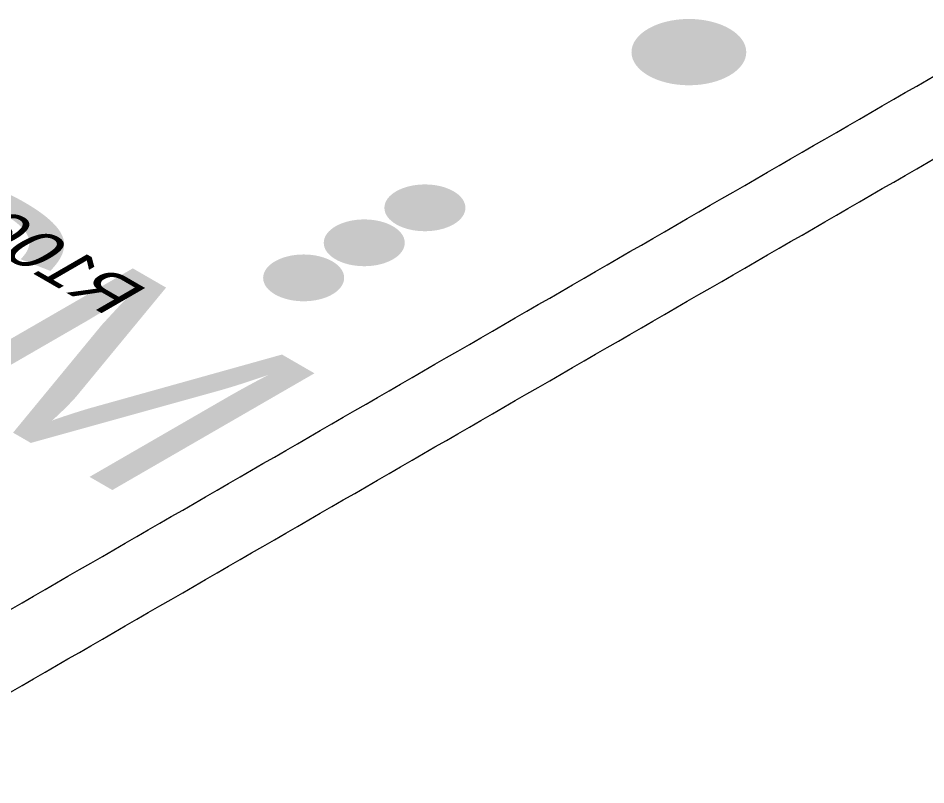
# Model space of a CAD drawing. Header units: millimetres. Extents: x -6 to 177, y -65 to 42.
# Drawn here: x 136.13 to 149.58, y -48.58 to -37.23 of the extents above; entities that cross this region are included whole.
import ezdxf

# ---------------------------------------------------------------- set-up
doc = ezdxf.new("R2010")
doc.units = ezdxf.units.MM
for name, color, linetype, true_color in [('Bottom Layer- Bottom', 7, 'Continuous', 0xffffff), ('Bottom Overlay- Bot Silk', 7, 'Continuous', 0xffffff), ('Bottom Solder- Bot Mask', 7, 'Continuous', 0xffffff), ('Multi-Layer', 7, 'Continuous', 0xffffff), ('Pad Holes', 7, 'Continuous', 0xffffff), ('Top Layer- Top', 7, 'Continuous', 0xffffff), ('Top Overlay- Top Silk', 7, 'Continuous', 0xffffff), ('Top Solder- Top Mask', 7, 'Continuous', 0xffffff), ('Via Holes', 7, 'Continuous', 0xffffff)]:
    doc.layers.add(name, color=color, linetype=linetype, true_color=true_color)
doc.styles.add('Arial', font='')
doc.styles.get('Arial').set_extended_font_data('Arial')

# ---------------------------------------------------------------- blocks, each defined once
blk = doc.blocks.new('PLS_10_B_221')
at = {"layer": 'Bottom Layer- Bottom', "linetype": 'Continuous', "lineweight": 18}
h = blk.add_hatch(color=7, dxfattribs=at)
edge = h.paths.add_edge_path(flags=0)
edge.add_ellipse((146.067, -37.734), major_axis=(-0.8, 0), ratio=0.57735, start_angle=0, end_angle=360)
at = {"layer": 'Bottom Solder- Bot Mask', "linetype": 'Continuous', "lineweight": 18}
h = blk.add_hatch(color=7, dxfattribs=at)
edge = h.paths.add_edge_path(flags=0)
edge.add_ellipse((146.067, -37.734), major_axis=(-0.85, 0), ratio=0.57735, start_angle=0, end_angle=360)
at = {"layer": 'Multi-Layer', "linetype": 'Continuous', "lineweight": 18}
h = blk.add_hatch(color=9, dxfattribs=at)
edge = h.paths.add_edge_path(flags=0)
edge.add_ellipse((146.067, -37.734), major_axis=(-0.8, 0), ratio=0.57735, start_angle=0, end_angle=360)
at = {"layer": 'Pad Holes', "linetype": 'Continuous', "lineweight": 18}
h = blk.add_hatch(color=7, dxfattribs=at)
edge = h.paths.add_edge_path(flags=0)
edge.add_ellipse((146.067, -37.734), major_axis=(-0.5, 0), ratio=0.57735, start_angle=0, end_angle=360)
at = {"layer": 'Top Layer- Top', "linetype": 'Continuous', "lineweight": 18}
h = blk.add_hatch(color=7, dxfattribs=at)
edge = h.paths.add_edge_path(flags=0)
edge.add_ellipse((146.067, -37.734), major_axis=(-0.8, 0), ratio=0.57735, start_angle=0, end_angle=360)
at = {"layer": 'Top Solder- Top Mask', "linetype": 'Continuous', "lineweight": 18}
h = blk.add_hatch(color=7, dxfattribs=at)
edge = h.paths.add_edge_path(flags=0)
edge.add_ellipse((146.067, -37.734), major_axis=(-0.85, 0), ratio=0.57735, start_angle=0, end_angle=360)

msp = doc.modelspace()

# ---------------------------------------------------------------- hatches: boundary and pattern name
at = {"layer": 'Bottom Layer- Bottom', "linetype": 'Continuous', "lineweight": 18}
h = msp.add_hatch(color=7, dxfattribs=at)
edge = h.paths.add_edge_path(flags=0)
edge.add_ellipse((142.157, -40.039), major_axis=(-0.55, 0), ratio=0.57735, start_angle=0, end_angle=360)
h = msp.add_hatch(color=7, dxfattribs=at)
edge = h.paths.add_edge_path(flags=0)
edge.add_ellipse((141.259, -40.557), major_axis=(-0.55, 0), ratio=0.57735, start_angle=0, end_angle=360)
h = msp.add_hatch(color=7, dxfattribs=at)
edge = h.paths.add_edge_path(flags=0)
edge.add_ellipse((140.361, -41.076), major_axis=(-0.55, 0), ratio=0.57735, start_angle=0, end_angle=360)
at = {"layer": 'Bottom Solder- Bot Mask', "linetype": 'Continuous', "lineweight": 18}
h = msp.add_hatch(color=7, dxfattribs=at)
edge = h.paths.add_edge_path(flags=0)
edge.add_ellipse((142.157, -40.039), major_axis=(-0.6, 0), ratio=0.57735, start_angle=0, end_angle=360)
h = msp.add_hatch(color=7, dxfattribs=at)
edge = h.paths.add_edge_path(flags=0)
edge.add_ellipse((141.259, -40.557), major_axis=(-0.6, 0), ratio=0.57735, start_angle=0, end_angle=360)
h = msp.add_hatch(color=7, dxfattribs=at)
edge = h.paths.add_edge_path(flags=0)
edge.add_ellipse((140.361, -41.076), major_axis=(-0.6, 0), ratio=0.57735, start_angle=0, end_angle=360)
at = {"layer": 'Top Layer- Top', "linetype": 'Continuous', "lineweight": 18}
h = msp.add_hatch(color=7, dxfattribs=at)
edge = h.paths.add_edge_path(flags=0)
edge.add_ellipse((142.157, -40.039), major_axis=(-0.55, 0), ratio=0.57735, start_angle=0, end_angle=360)
h = msp.add_hatch(color=7, dxfattribs=at)
edge = h.paths.add_edge_path(flags=0)
edge.add_ellipse((141.259, -40.557), major_axis=(-0.55, 0), ratio=0.57735, start_angle=0, end_angle=360)
h = msp.add_hatch(color=7, dxfattribs=at)
edge = h.paths.add_edge_path(flags=0)
edge.add_ellipse((140.361, -41.076), major_axis=(-0.55, 0), ratio=0.57735, start_angle=0, end_angle=360)
at = {"layer": 'Top Solder- Top Mask', "linetype": 'Continuous', "lineweight": 18}
h = msp.add_hatch(color=7, dxfattribs=at)
edge = h.paths.add_edge_path(flags=0)
edge.add_ellipse((142.157, -40.039), major_axis=(-0.6, 0), ratio=0.57735, start_angle=0, end_angle=360)
h = msp.add_hatch(color=7, dxfattribs=at)
edge = h.paths.add_edge_path(flags=0)
edge.add_ellipse((141.259, -40.557), major_axis=(-0.6, 0), ratio=0.57735, start_angle=0, end_angle=360)
h = msp.add_hatch(color=7, dxfattribs=at)
edge = h.paths.add_edge_path(flags=0)
edge.add_ellipse((140.361, -41.076), major_axis=(-0.6, 0), ratio=0.57735, start_angle=0, end_angle=360)
at = {"layer": 'Via Holes', "linetype": 'Continuous', "lineweight": 18}
h = msp.add_hatch(color=7, dxfattribs=at)
edge = h.paths.add_edge_path(flags=0)
edge.add_ellipse((142.157, -40.039), major_axis=(-0.3, 0), ratio=0.57735, start_angle=0, end_angle=360)
h = msp.add_hatch(color=7, dxfattribs=at)
edge = h.paths.add_edge_path(flags=0)
edge.add_ellipse((141.259, -40.557), major_axis=(-0.3, 0), ratio=0.57735, start_angle=0, end_angle=360)
h = msp.add_hatch(color=7, dxfattribs=at)
edge = h.paths.add_edge_path(flags=0)
edge.add_ellipse((140.361, -41.076), major_axis=(-0.3, 0), ratio=0.57735, start_angle=0, end_angle=360)

# ---------------------------------------------------------------- linework, layer by layer
at = {"color": 252, "linetype": 'Continuous', "lineweight": 13}
for points in [[(133.643, -47.357), (137.267, -45.265), (144.515, -41.08), (155.387, -34.803), (166.258, -28.526), (173.506, -24.342), (177.13, -22.25)], [(133.643, -48.582), (137.267, -46.489), (144.515, -42.305), (155.387, -36.028), (166.258, -29.751), (173.506, -25.567), (177.13, -23.474)]]:
    msp.add_open_spline(points, degree=3, dxfattribs=at)
at = {"color": 163, "linetype": 'Continuous', "lineweight": 18}
msp.add_open_spline([(133.643, -48.582), (137.267, -46.489), (144.515, -42.305), (155.387, -36.028), (166.258, -29.751), (173.506, -25.567), (177.13, -23.474)], degree=3, dxfattribs=at)

# ---------------------------------------------------------------- block references
msp.add_blockref('PLS_10_B_221', (0, 0), dxfattribs=at)

# ---------------------------------------------------------------- texts
at = {"layer": 'Bottom Overlay- Bot Silk', "color": 44, "linetype": 'Continuous', "lineweight": 13, "extrusion": (0, -0.816497, -0.57735), "insert": (137.431, -41.645, 0.104), "char_height": 0.912, "attachment_point": 7, "text_direction": (-0.707107, 0.408248, -0.57735), "line_spacing_factor": 1.047437, "style": 'Arial'}
msp.add_mtext('\\fArial|b0|i0;\\W0.9763;R106', dxfattribs=at)
at = {"layer": 'Top Overlay- Top Silk', "color": 2, "linetype": 'Continuous', "lineweight": 13, "extrusion": (0, 0.816497, 0.57735), "insert": (128.878, -39.272, 0.743), "char_height": 4.23333, "attachment_point": 7, "text_direction": (0.707107, -0.408248, 0.57735), "line_spacing_factor": 1.047437, "style": 'Arial'}
msp.add_mtext('\\fArial|b0|i0;\\W0.9619;NSM', dxfattribs=at)

doc.saveas('drawing.dxf')
